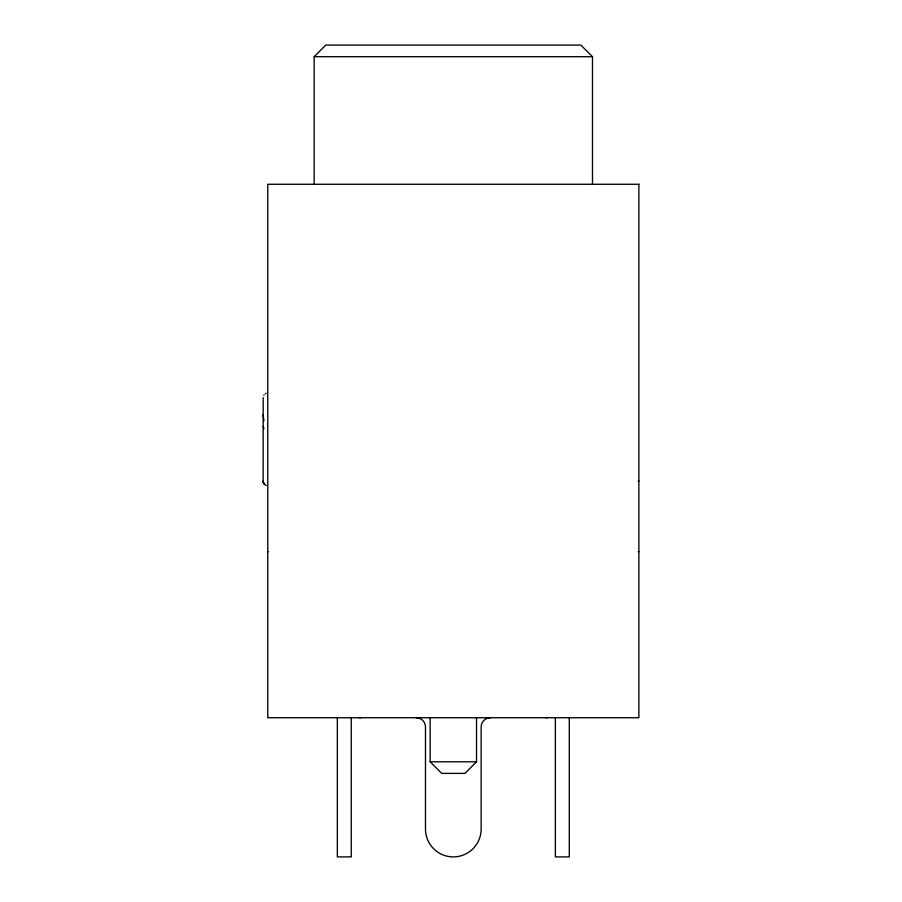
<?xml version="1.0" encoding="UTF-8"?>
<svg xmlns="http://www.w3.org/2000/svg" width="902" height="902" viewBox="0 0 902 902"><rect width="100%" height="100%" fill="white"/><g stroke="black" fill="none" stroke-linecap="round" stroke-linejoin="round"><path stroke-width="1.35" d="M263.835 395.211L264.128 394.783M263.192 397.658L263.125 481.149L264.106 483.979L266.18 485.513M314.155 184.267L314.155 56.702L325.746 45.1L580.888 45.1L592.49 56.702L592.49 184.267M476.515 717.733L476.515 761.807L464.913 773.397L441.721 773.397L430.13 761.807L430.13 717.733M265.447 393.633L266.18 393.295M314.155 56.702L592.49 56.702M638.12 481.149L638.875 481.149M267.77 551.663L268.469 551.663M638.165 551.663L638.875 551.663M430.13 761.807L476.515 761.807M264.511 484.43L263.812 483.573M263.948 428.675L263.159 426.556M263.192 481.961L263.745 483.472L263.125 481.149L263.305 482.412L263.17 481.803M263.903 420.839L263.125 414.616M569.286 717.564L569.286 856.9L555.373 856.9L555.373 717.564M351.261 717.564L351.261 856.9L337.348 856.9L337.348 717.564M547.706 717.597A9.279 9.279 0 0 1 546.093 717.733M360.541 717.733A9.279 9.279 0 0 1 358.928 717.597M416.205 717.733A9.279 9.279 0 0 1 425.485 727.012L425.485 829.062A27.838 27.838 0 0 0 453.323 856.9A27.838 27.838 0 0 0 481.149 829.062L481.149 727.012A9.279 9.279 0 0 1 490.429 717.733M638.875 184.267L267.77 184.267L267.77 717.733L638.875 717.733L638.875 184.267"/></g></svg>
